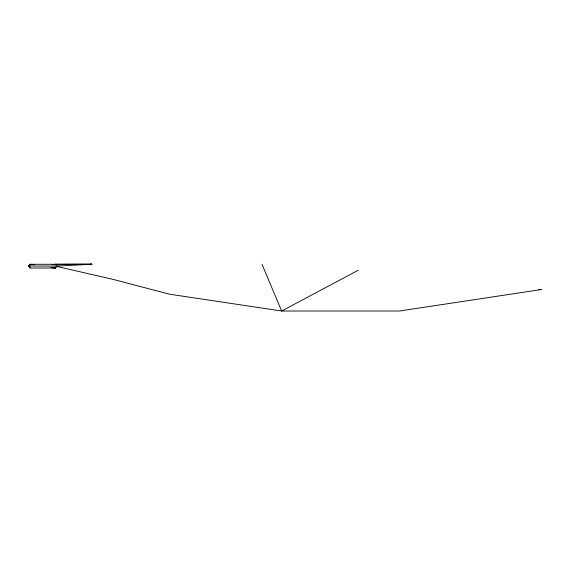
<?xml version="1.0" encoding="UTF-8"?>
<svg xmlns="http://www.w3.org/2000/svg" width="570" height="570" viewBox="0 0 570 570"><rect width="100%" height="100%" fill="white"/><g stroke="black" fill="none" stroke-linecap="round" stroke-linejoin="round"><path stroke-width="0.85" d="M28.5 265.99L56.722 266.083L91.891 264.273L29.904 264.273L28.5 265.99L29.904 268.014L55.432 268.014L56.829 265.898M51.029 267.651L55.432 268.014L56.722 266.083L55.432 264.273L52.169 264.815M358.088 270.315L281.644 311.013L169.475 294.191L112.454 279.229L56.302 266.347M90.238 264.181L91.991 264.095L55.432 264.273L58.91 264.829M538.842 289.624L541.5 289.517L399.42 311.013L281.644 311.013L262.001 264.266M34.271 264.729L29.904 264.273L29.904 268.014M53.801 267.665L55.432 268.014"/></g></svg>
